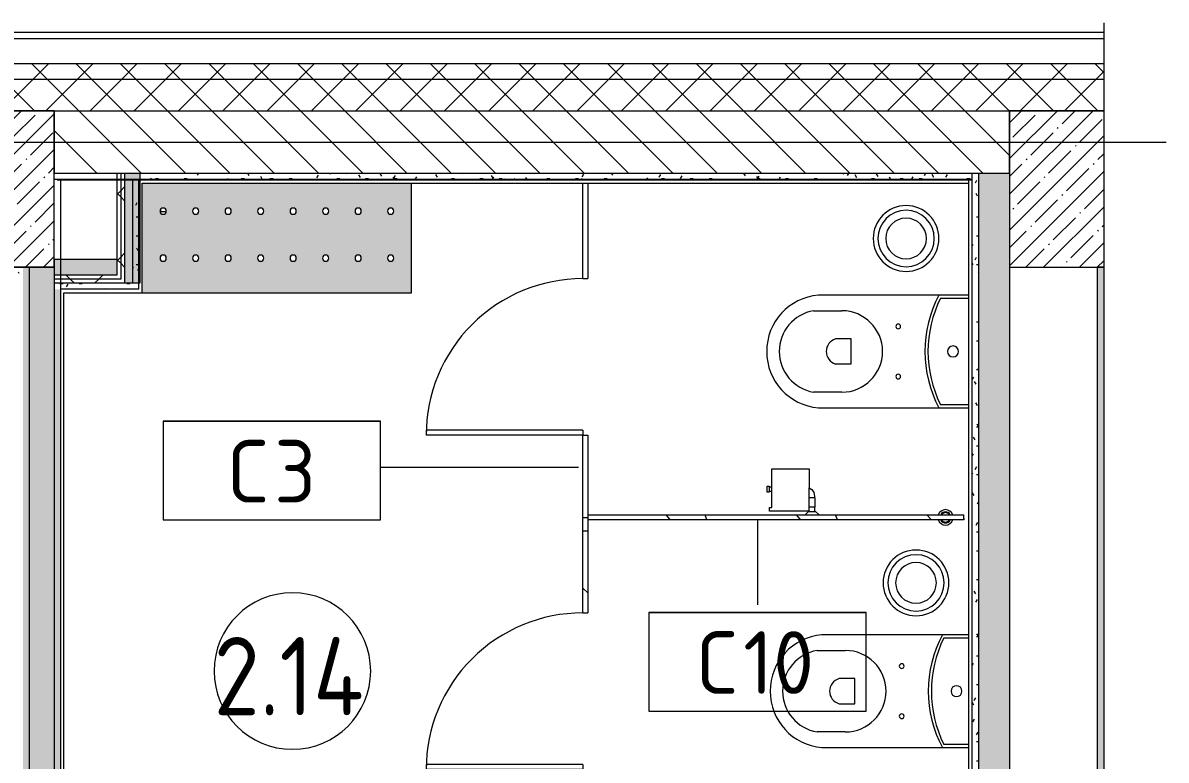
# Model space of a CAD drawing. Header units: millimetres. Extents: x 35092 to 251863, y -8553 to 29549.
# Drawn here: x 81050 to 84700, y 25026 to 27381 of the extents above; entities that cross this region are included whole.
import ezdxf

# ---------------------------------------------------------------- set-up
doc = ezdxf.new("R2010")
doc.units = ezdxf.units.MM
doc.linetypes.add('Осевая', pattern=[3175, 635, -476.25, 1587.5, -476.25])
for name, color, linetype, lineweight in [('A-AREA-IDEN', 7, 'Continuous', 9), ('A-DETL-GENF', 7, 'Continuous', 9), ('A-DOOR', 7, 'Continuous', 9), ('A-GENM', 7, 'Continuous', 9), ('A-GENM-IDEN', 7, 'Continuous', 9), ('A-WALL', 7, 'Continuous', 9), ('I-WALL', 7, 'Continuous', 9), ('P-SANR-FIXT-1', 7, 'Continuous', 13), ('S-COLS', 7, 'Continuous', 9), ('Знаки', 7, 'Continuous', 9), ('Оси', 7, 'Continuous', 9), ('Оси-2', 7, 'Осевая', 9)]:
    doc.layers.add(name, color=color, linetype=linetype, lineweight=lineweight)
for name, color, linetype, lineweight, true_color in [('A-DOOR-1', 7, 'Continuous', 9, 0xc0c0c0), ('A-WALL-1', 9, 'Continuous', 9, 0x808080), ('A-WALL-FNSH-1', 9, 'Continuous', 9, 0x808080), ('M-EQPM-1', 7, 'Continuous', 9, 0xb2b2b2), ('P-SANR-FIXT-2', 9, 'Continuous', 13, 0x808080)]:
    doc.layers.add(name, color=color, linetype=linetype, lineweight=lineweight, true_color=true_color)
doc.styles.add('GOST Common', font='GOST_Common.ttf', dxfattribs={"height": 200})
doc.styles.add('GOST Common_1', font='GOST_Common.ttf', dxfattribs={"width": 0.9, "height": 250})
pattern_1 = [(45, (0, 0), (-57.02463, 57.02463), []), (45, (57.025, 0), (-57.02463, 57.02463), [100.806, -20.161, 3.353, -16.808])]
pattern_2 = [(135, (0, 0), (-75.43415, -75.43415), [106.68, -17.78, 3.556, -17.78]), (135, (0, 75.39), (-75.43415, -75.43415), []), (50, (0, 0), (127.52922, -11.15758), [13.335, -146.685]), (355, (0, 0), (-24.66966, 133.74002), [10.668, -117.348]), (100.451, (10.63, -0.93), (102.85973, 122.58178), [11.333, -124.663]), (46.184, (0, 35.56), (189.75516, -29.43036), [20.002, -220.027]), (96.636, (15.81, 33.1), (166.1822, 173.1996), [17, -186.995]), (351.184, (0, 35.56), (166.18393, 173.19757), [16.002, -176.022]), (21, (17.78, 26.67), (106.13027, -71.58603), [13.335, -146.685]), (326, (17.78, 26.67), (43.26188, 128.93175), [10.668, -117.348]), (71.451, (26.62, 20.7), (149.39198, 57.34505), [11.333, -124.663]), (37.5, (0, 0), (2.162228, 59.188357), [3.353, -112.573, 3.353, -115.773, -117.792]), (37.5, (0, 0), (2.162228, 59.188357), [-235.052, 3.353, -114.44]), (7.5, (0, 0), (46.773857, 70.126152), [3.353, -64.567, 3.353, -109.906, -44.894]), (7.5, (0, 0), (46.773857, 70.126152), [-181.178, 3.353, -41.542]), (327.5, (-39.65, 0), (94.91367, -4.010093), [3.353, -41.097, 3.353, -135.331, -184.023]), (327.5, (-39.65, 0), (94.91367, -4.010093), [-183.134, 3.353, -180.67]), (317.5, (-57.43, 0), (103.69057, 17.79882), [3.353, -54.432, 3.353, -88.748, -130.683]), (317.5, (-57.43, 0), (103.69057, 17.79882), [-149.885, 3.353, -127.33])]
pattern_3 = [(45, (0, 0), (-70.71068, 70.71068), []), (135, (0, 0), (-70.71068, -70.71068), [])]
pattern_4 = [(0, (0, 0), (121.92, 30.48), [10.058, -81.382, 10.058, -81.382, -487.68]), (0, (0, 0), (121.92, 30.48), [-182.88, 10.058, -172.822, 10.058, -81.382, -213.36]), (0, (0, 0), (121.92, 30.48), [-457.2, 10.058, -50.902, 10.058, -142.342]), (120, (45.72, 15.24), (-87.356454, 90.345817), [10.058, -81.382, 10.058, -81.382, -487.68]), (120, (45.72, 15.24), (-87.356454, 90.345817), [-182.88, 10.058, -172.822, 10.058, -81.382, -213.36]), (120, (45.72, 15.24), (-87.356454, 90.345817), [-457.2, 10.058, -50.902, 10.058, -142.342]), (240, (60.96, 76.2), (-34.563546, -120.825817), [10.058, -81.382, 10.058, -81.382, -487.68]), (240, (60.96, 76.2), (-34.563546, -120.825817), [-182.88, 10.058, -172.822, 10.058, -81.382, -213.36]), (240, (60.96, 76.2), (-34.563546, -120.825817), [-457.2, 10.058, -50.902, 10.058, -142.342])]
pattern_5 = [(45, (0, 0), (-106.06602, 106.06602), []), (135, (0, 0), (-106.06602, -106.06602), [])]
pattern_6 = [(18.435, (-24691, 82737.24), (832.99954, 416.50086), [158.051, -1159.038]), (49.399, (-24541.06, 82787.216), (2082.486787, 2499.010644), [76.799, -3763.143]), (46.848, (-24491.08, 82429.026), (5830.957739, 6247.5402574), [182.691, -8951.868]), (19.983, (-24366.13, 82562.306), (3332.002656, 1249.49393), [97.5, -4777.508]), (0, (-24691, 82595.63), (416.5, 416.5), [83.3, -333.2]), (28.443, (-24607.7, 82595.626), (-5414.4962996, -2915.5071394), [227.365, -11140.87]), (354.289, (-24407.78, 82703.916), (-3748.496867, 416.5263), [83.716, -4102.058]), (39.806, (-24324.48, 82695.586), (-2082.48651, -1666.01521), [65.059, -3187.91])]

# ---------------------------------------------------------------- blocks, each defined once
blk = doc.blocks.new('radiator_prado_classic_z_tip_30_po exemplyaru - Classic Z Тип 30-500-V125-План расстановки мебели и оборудования 2 этажа в осях 12-23')
at = {"layer": 'M-EQPM-1'}
for p, q in [((682.5, 121.5), (682.5, 125.9)), ((682.5, 121.5), (682.5, 125.9)), ((700, 121.5), (682.5, 121.5)), ((700, 121.5), (682.5, 121.5)), ((700, 121.5), (700, 116.6)), ((700, 121.2), (700, 121.5)), ((700, 121.5), (700, 121.2)), ((700, 121.2), (700, 121.5)), ((700, 116.6), (700, 121.2)), ((700, 121.2), (700, 116.6)), ((700, 117.8), (700, 121.2)), ((700, 116.6), (700, 117.8))]:
    blk.add_line(p, q, dxfattribs=at)
for points, knots in [([(681.5, 120.5), (681.6, 120.6), (681.7, 120.7), (681.9, 120.9), (682.1, 121.1), (682.2, 121.2), (682.3, 121.3), (682.5, 121.5), (682.5, 121.5), (682.5, 121.5)], [0.7142857, 0.7142857, 0.7142857, 0.7142857, 0.75, 0.7857143, 0.8214286, 0.8571429, 0.8928571, 0.9285714, 1, 1, 1, 1]), ([(682.5, 121.5), (682.5, 121.5), (682.5, 121.5), (682.3, 121.3), (682.3, 121.3), (682.2, 121.2)], [0, 0, 0, 0, 0.0714286, 0.1071429, 0.1428571, 0.1428571, 0.1428571, 0.1428571]), ([(682.5, 121.5), (682.5, 121.5), (682.5, 121.5), (682.3, 121.3), (682.3, 121.3), (682.2, 121.2)], [0, 0, 0, 0, 0.0714286, 0.1071429, 0.1428571, 0.1428571, 0.1428571, 0.1428571]), ([(682.2, 121.2), (682.3, 121.3), (682.3, 121.3), (682.5, 121.5), (682.5, 121.5), (682.5, 121.5)], [0.8571429, 0.8571429, 0.8571429, 0.8571429, 0.8928571, 0.9285714, 1, 1, 1, 1])]:
    blk.add_open_spline(points, degree=3, knots=knots, dxfattribs=at)
for points in [[(682.2, 121.2), (682.2, 121.2), (682.1, 121.1), (681.9, 120.9), (681.7, 120.7), (681.6, 120.6), (681.5, 120.5)], [(682.2, 121.2), (682.2, 121.2), (682.1, 121.1), (681.9, 120.9), (681.7, 120.7), (681.6, 120.6), (681.5, 120.5)], [(681.5, 120.5), (681.6, 120.6), (681.7, 120.7), (681.9, 120.9), (682.1, 121.1), (682.2, 121.2), (682.2, 121.2)]]:
    blk.add_open_spline(points, degree=3, dxfattribs=at)
blk = doc.blocks.new('131_Сантехническая перегородка_Дверь - СД-1-V139-План расстановки мебели и оборудования 2 этажа в осях 12-23')
at = {"layer": 'A-DOOR'}
h = blk.add_hatch(dxfattribs=at)
h.set_pattern_fill('FP_74', color=256, style=0, pattern_type=2)
h.set_pattern_definition(pattern_6)
h.paths.add_polyline_path([(805.2, -8), (1110.4, -8), (1110.4, 8), (805.2, 8)])
at = {"layer": 'A-GENM'}
h = blk.add_hatch(dxfattribs=at)
h.set_pattern_fill('FP_74', color=256, style=0, pattern_type=2)
h.set_pattern_definition(pattern_6)
h.paths.add_polyline_path([(0, -8), (305.2, -8), (305.2, 8), (0, 8), (0, -3)])
at = {"layer": 'A-DOOR-1'}
for p, q in [((321.2, 508), (305.2, 508)), ((305.2, 8), (305.2, 508)), ((321.2, 8), (321.2, 508)), ((321.2, 8), (305.2, 8))]:
    blk.add_line(p, q, dxfattribs=at)
blk.add_arc((305.2, 8), 500, 360, 90, dxfattribs=at)
at = {"layer": 'A-GENM'}
for p, q in [((0, 8), (305.2, 8)), ((305.2, 8), (305.2, -8)), ((805.2, 8), (1110.4, 8)), ((805.2, 8), (805.2, -8)), ((1110.4, 8), (1110.4, -8)), ((305.2, -8), (0, -8)), ((1110.4, -8), (805.2, -8))]:
    blk.add_line(p, q, dxfattribs=at)
blk = doc.blocks.new('FP_140-План расстановки мебели и оборудования 2 этажа в осях 12-23')
at = {"layer": 'A-GENM'}
for p, q in [((-1.1, 6), (-1.2, 4)), ((-1.1, 8), (-1.1, 6)), ((0, 8), (0, -8))]:
    blk.add_line(p, q, dxfattribs=at)
blk = doc.blocks.new('131_Сантехническая перегородка 8 - СП-1-30911291-План расстановки мебели и оборудования 2 этажа в осях 12-23')
at = {"layer": 'A-GENM'}
h = blk.add_hatch(dxfattribs=at)
h.set_pattern_fill('FP_75', color=256, style=0, pattern_type=2)
h.set_pattern_definition([(288.435, (83946.02, 25801.37), (416.50086, -832.99954), [158.05, -1159.038]), (319.399, (83996, 25651.43), (2499.010644, -2082.486787), [76.799, -3763.143]), (316.848, (83637.81, 25601.448), (6247.5402574, -5830.957739), [182.691, -8951.868]), (289.983, (83771.09, 25476.498), (1249.49393, -3332.002656), [97.5, -4777.508]), (270, (83804.4, 25801.37), (416.5, -416.5), [83.3, -333.2]), (298.443, (83804.41, 25718.068), (-2915.5071394, 5414.4962996), [227.365, -11140.87]), (264.289, (83912.7, 25518.15), (416.5263, 3748.496867), [83.716, -4102.058]), (309.806, (83904.37, 25434.85), (-1666.01521, 2082.48651), [65.059, -3187.91])])
h.paths.add_polyline_path([(1200, 8), (50, 8), (50, -8), (1200, -8)])
for p, q in [((0, 8), (50, 8)), ((50, 8), (1200, 8)), ((1200, 8), (1200, -8)), ((50, -8), (0, -8)), ((1200, -8), (50, -8))]:
    blk.add_line(p, q, dxfattribs=at)
at = {"layer": 'A-GENM', "flags": 128}
for points in [[(71.5, 8), (71.1, 8.5), (70.8, 9), (70.4, 9.5), (70, 9.9), (69.6, 10.4), (69.2, 10.8), (68.8, 11.2), (68.3, 11.6), (67.8, 12), (67.3, 12.3), (66.8, 12.7), (66.3, 13), (65.8, 13.3), (65.3, 13.6), (64.7, 13.8), (64.2, 14), (63.6, 14.3), (63, 14.4), (62.4, 14.6), (61.9, 14.7), (61.3, 14.9), (60.7, 14.9), (60.1, 15), (59.5, 15.1), (58.9, 15.1), (58.3, 15.1), (57.7, 15), (57.1, 15), (56.5, 14.9), (55.9, 14.8), (55.3, 14.7), (54.7, 14.5), (54.1, 14.4), (53.5, 14.2), (53, 13.9), (52.4, 13.7), (51.9, 13.4), (51.4, 13.2), (50.8, 12.9), (50.3, 12.5), (49.8, 12.2), (49.3, 11.8), (48.9, 11.4), (48.4, 11), (48, 10.6), (47.6, 10.2), (47.2, 9.7), (46.8, 9.3), (46.4, 8.8), (46.1, 8.3), (45.9, 8)], [(45.9, -8), (46.3, -8.5), (46.6, -9), (47, -9.5), (47.4, -9.9), (47.8, -10.4), (48.2, -10.8), (48.6, -11.2), (49.1, -11.6), (49.6, -12), (50, -12.3), (50.5, -12.7), (51.1, -13), (51.6, -13.3), (52.1, -13.6), (52.7, -13.8), (53.2, -14), (53.8, -14.3), (54.4, -14.4), (54.9, -14.6), (55.5, -14.7), (56.1, -14.9), (56.7, -14.9), (57.3, -15), (57.9, -15.1), (58.5, -15.1), (59.1, -15.1), (59.7, -15), (60.3, -15), (60.9, -14.9), (61.5, -14.8), (62.1, -14.7), (62.7, -14.5), (63.3, -14.4), (63.8, -14.2), (64.4, -13.9), (65, -13.7), (65.5, -13.4), (66, -13.2), (66.6, -12.9), (67.1, -12.5), (67.6, -12.2), (68, -11.8), (68.5, -11.4), (69, -11), (69.4, -10.6), (69.8, -10.2), (70.2, -9.7), (70.6, -9.3), (70.9, -8.8), (71.3, -8.3), (71.5, -8)]]:
    blk.add_lwpolyline(points, dxfattribs=at)
at = {"layer": 'A-GENM'}
for radius, start, end in [(24.6, 19.9113, 160.0887), (17.6, 28.9731, 151.0269), (15.1, 78.8699, 146.2189), (15.1, 33.7811, 53.124), (24.6, 199.9113, 340.0887), (17.6, 208.9731, 331.0269), (15.1, 213.7811, 231.518), (15.1, 258.8699, 326.2189)]:
    blk.add_arc((58.7, 0), radius, start, end, dxfattribs=at)
blk.add_blockref('FP_140-План расстановки мебели и оборудования 2 этажа в осях 12-23', (0, 0), dxfattribs=at)
blk = doc.blocks.new('131_Сантехническая перегородка_Дверь - СД-1-V141-План расстановки мебели и оборудования 2 этажа в осях 12-23')
at = {"layer": 'A-GENM'}
h = blk.add_hatch(dxfattribs=at)
h.set_pattern_fill('FP_76', color=256, style=0, pattern_type=2)
h.set_pattern_definition([(18.435, (-25758.63, 82737.24), (832.99954, 416.50086), [158.051, -1159.038]), (49.399, (-25608.69, 82787.216), (2082.486787, 2499.010644), [76.799, -3763.143]), (46.848, (-25558.711, 82429.026), (5830.957739, 6247.5402574), [182.691, -8951.868]), (19.983, (-25433.76, 82562.306), (3332.002656, 1249.49393), [97.5, -4777.508]), (0, (-25758.63, 82595.63), (416.5, 416.5), [83.3, -333.2]), (28.443, (-25675.331, 82595.626), (-5414.4962996, -2915.5071394), [227.365, -11140.87]), (354.289, (-25475.41, 82703.916), (-3748.496867, 416.5263), [83.716, -4102.058]), (39.806, (-25392.11, 82695.586), (-2082.48651, -1666.01521), [65.059, -3187.91])])
h.paths.add_polyline_path([(0, -8), (305.2, -8), (305.2, 8), (0, 8)])
at = {"layer": 'A-DOOR-1'}
for p, q in [((321.2, 508), (305.2, 508)), ((305.2, 8), (305.2, 508)), ((321.2, 8), (321.2, 508)), ((321.2, 8), (305.2, 8))]:
    blk.add_line(p, q, dxfattribs=at)
blk.add_arc((305.2, 8), 500, 360, 90, dxfattribs=at)
at = {"layer": 'A-GENM'}
for p, q in [((0, 8), (305.2, 8)), ((0, 8), (0, -8)), ((305.2, 8), (305.2, -8)), ((805.2, 8), (1110.4, 8)), ((805.2, 8), (805.2, -8)), ((305.2, -8), (0, -8)), ((1110.4, -8), (805.2, -8))]:
    blk.add_line(p, q, dxfattribs=at)
blk = doc.blocks.new('WC Seat_2 with Cistern-Wall Based - 640 x 360mm-30948649-План расстановки мебели и оборудования 2 этажа в осях 12-23')
at = {"layer": 'P-SANR-FIXT-2'}
for p, q in [((-55, 490), (-55, 105)), ((-5, 415), (-5, 505)), ((255, 505), (255, 415)), ((305, 105), (305, 490)), ((85, 435), (85, 385)), ((165, 385), (165, 435)), ((85, 385), (165, 385)), ((-55, 105), (-55, 21)), ((-45, 21), (-45, 100.1)), ((295, 100.1), (295, 21)), ((305, 21), (305, 105))]:
    blk.add_line(p, q, dxfattribs=at)
for centre, radius, start, end in [((125, 474.3), 180.7, 4.9791, 175.0209), ((125, 483.2), 131.8, 9.5273, 170.4727), ((125, 423.3), 41.7, 16.2602, 163.7398), ((125, 415), 130, 180, 360), ((45, 235), 7.5, 0, 180), ((45, 235), 7.5, 180, 360), ((205, 235), 7.5, 0, 180), ((205, 235), 7.5, 180, 360), ((125, -232.5), 382.5, 61.9275, 118.0725), ((125, -242.5), 382.5, 63.6122, 116.3878), ((125, 60), 17.5, 0, 180), ((125, 60), 17.5, 180, 360)]:
    blk.add_arc(centre, radius, start, end, dxfattribs=at)
blk = doc.blocks.new('мусорная корзина - Round_ Metal-30590745-План расстановки мебели и оборудования 2 этажа в осях 12-23')
at = {"layer": 'P-SANR-FIXT-2'}
for radius, start, end in [(105, 0, 180), (90, 360, 180), (65, 0, 180), (105, 180, 360), (90, 180, 360), (65, 180, 360)]:
    blk.add_arc((0, 0), radius, start, end, dxfattribs=at)
blk = doc.blocks.new('WC Seat_2 with Cistern-Wall Based - 640 x 360mm-30580118-План расстановки мебели и оборудования 2 этажа в осях 12-23')
at = {"layer": 'P-SANR-FIXT-2'}
for p, q in [((-55, 485.5), (-55, 100.5)), ((-5, 410.5), (-5, 500.5)), ((255, 500.5), (255, 410.5)), ((305, 100.5), (305, 485.5)), ((85, 430.5), (85, 380.5)), ((165, 380.5), (165, 430.5)), ((85, 380.5), (165, 380.5)), ((-55, 100.5), (-55, 5.5)), ((-45, 5.5), (-45, 95.6)), ((295, 95.6), (295, 5.5)), ((305, 5.5), (305, 100.5))]:
    blk.add_line(p, q, dxfattribs=at)
for centre, radius, start, end in [((125, 469.8), 180.7, 4.9791, 175.0209), ((125, 478.7), 131.8, 9.5273, 170.4727), ((125, 418.8), 41.7, 16.2602, 163.7398), ((125, 410.5), 130, 180, 360), ((45, 230.5), 7.5, 0, 180), ((45, 230.5), 7.5, 180, 360), ((205, 230.5), 7.5, 0, 180), ((205, 230.5), 7.5, 180, 360), ((125, -237), 382.5, 61.9275, 118.0725), ((125, -247), 382.5, 63.6122, 116.3878), ((125, 55.5), 17.5, 0, 180), ((125, 55.5), 17.5, 180, 360)]:
    blk.add_arc(centre, radius, start, end, dxfattribs=at)
blk = doc.blocks.new('Sanitary_Toilet-Accessories_Gessi_Wall-mounted-paper-roll-holder-65449 - Chrome-V158-План расстановки мебели и оборудования 2 этажа в осях 12-23')
at = {"layer": 'A-DETL-GENF'}
for p, q in [((83441.2, 25898.9), (83441.2, 25956.1)), ((83441.2, 25956.1), (83560.2, 25956.1)), ((83560.2, 25956.1), (83560.2, 25895.8)), ((83426.2, 25881.9), (83426.2, 25900.9)), ((83426.2, 25900.9), (83432.2, 25900.9)), ((83432.2, 25881.9), (83426.2, 25881.9)), ((83432.2, 25900.9), (83432.2, 25898.9)), ((83432.2, 25898.9), (83432.2, 25883.9)), ((83432.2, 25898.9), (83441.2, 25898.9)), ((83441.2, 25883.9), (83432.2, 25883.9)), ((83432.2, 25883.9), (83432.2, 25881.9)), ((83441.2, 25883.9), (83441.2, 25898.9)), ((83441.2, 25833.1), (83441.2, 25883.9)), ((83560.2, 25820.4), (83560.2, 25895.8)), ((83560.2, 25895.8), (83568.6, 25890.2)), ((83568.6, 25890.2), (83575, 25880.7)), ((83575, 25880.7), (83577.2, 25869.4)), ((83577.2, 25863.9), (83560.2, 25863.9)), ((83577.2, 25869.4), (83577.2, 25863.9)), ((83577.2, 25863.9), (83578.7, 25863.9)), ((83578.7, 25863.9), (83578.7, 25833.9)), ((83433.7, 25821.1), (83433.7, 25833.1)), ((83433.7, 25833.1), (83441.2, 25833.1)), ((83560.2, 25821.1), (83433.7, 25821.1)), ((83547.3, 25809.4), (83558.7, 25820.4)), ((83558.7, 25820.4), (83562.2, 25820.4)), ((83577.2, 25833.9), (83560.2, 25833.9)), ((83562.2, 25820.4), (83560.2, 25821.1)), ((83560.2, 25820.4), (83578.7, 25820.4)), ((83578.7, 25833.9), (83577.2, 25833.9)), ((83577.2, 25833.9), (83577.2, 25820.4)), ((83577.2, 25820.4), (83580.7, 25820.4)), ((83580.7, 25820.4), (83592.1, 25809.4))]:
    blk.add_line(p, q, dxfattribs=at)
blk = doc.blocks.new('Зашивка радиатора_ СУ - Зашивка радиатора  М16-33173936-План расстановки мебели и оборудования 2 этажа в осях 12-23')
at = {"layer": 'Знаки'}
h = blk.add_hatch(color=256, dxfattribs=at)
h.paths.add_polyline_path([(-370, -179.9), (490, -179.9), (490, 170.1), (-370, 170.1), (-370, -168.9)])
h.paths.add_polyline_path([(-303, -79.6), (-308, -78.3), (-311.7, -74.6), (-313, -69.6), (-311.7, -64.6), (-308, -61), (-303, -59.6), (-298, -61), (-294.3, -64.6), (-293, -69.6), (-294.3, -74.6), (-298, -78.3), (-300.4, -79.3)])
h.paths.add_polyline_path([(-199.2, -79.6), (-204.2, -78.3), (-207.9, -74.6), (-209.2, -69.6), (-207.9, -64.6), (-204.2, -61), (-199.2, -59.6), (-194.2, -61), (-190.6, -64.6), (-189.2, -69.6), (-190.6, -74.6), (-194.2, -78.3), (-196.7, -79.3)])
h.paths.add_polyline_path([(-95.5, -79.6), (-100.5, -78.3), (-104.2, -74.6), (-105.5, -69.6), (-104.2, -64.6), (-100.5, -61), (-95.5, -59.6), (-90.5, -61), (-86.8, -64.6), (-85.5, -69.6), (-86.8, -74.6), (-90.5, -78.3), (-92.9, -79.3)])
h.paths.add_polyline_path([(8.3, -79.6), (3.3, -78.3), (-0.4, -74.6), (-1.7, -69.6), (-0.4, -64.6), (3.3, -61), (8.3, -59.6), (13.3, -61), (16.9, -64.6), (18.3, -69.6), (16.9, -74.6), (13.3, -78.3), (10.8, -79.3)])
h.paths.add_polyline_path([(112, -79.6), (107, -78.3), (103.3, -74.6), (102, -69.6), (103.3, -64.6), (107, -61), (112, -59.6), (117, -61), (120.7, -64.6), (122, -69.6), (120.7, -74.6), (117, -78.3), (114.6, -79.3)])
h.paths.add_polyline_path([(319.5, -79.6), (314.5, -78.3), (310.8, -74.6), (309.5, -69.6), (310.8, -64.6), (314.5, -61), (319.5, -59.6), (324.5, -61), (328.2, -64.6), (329.5, -69.6), (328.2, -74.6), (324.5, -78.3), (322.1, -79.3)])
h.paths.add_polyline_path([(215.8, -79.6), (210.8, -78.3), (207.1, -74.6), (205.8, -69.6), (207.1, -64.6), (210.8, -61), (215.8, -59.6), (220.8, -61), (224.4, -64.6), (225.8, -69.6), (224.4, -74.6), (220.8, -78.3), (218.3, -79.3)])
h.paths.add_polyline_path([(423.3, -79.6), (418.3, -78.3), (414.6, -74.6), (413.3, -69.6), (414.6, -64.6), (418.3, -61), (423.3, -59.6), (428.3, -61), (431.9, -64.6), (433.3, -69.6), (431.9, -74.6), (428.3, -78.3), (425.8, -79.3)])
h.paths.add_polyline_path([(-303, 70.4), (-308, 71.7), (-311.7, 75.4), (-313, 80.4), (-311.7, 85.4), (-308, 89), (-303, 90.4), (-298, 89), (-294.3, 85.4), (-293, 80.4), (-294.3, 75.4), (-298, 71.7), (-300.4, 70.7)])
h.paths.add_polyline_path([(-199.2, 70.4), (-204.2, 71.7), (-207.9, 75.4), (-209.2, 80.4), (-207.9, 85.4), (-204.2, 89), (-199.2, 90.4), (-194.2, 89), (-190.6, 85.4), (-189.2, 80.4), (-190.6, 75.4), (-194.2, 71.7), (-196.7, 70.7)])
h.paths.add_polyline_path([(8.3, 70.4), (3.3, 71.7), (-0.4, 75.4), (-1.7, 80.4), (-0.4, 85.4), (3.3, 89), (8.3, 90.4), (13.3, 89), (16.9, 85.4), (18.3, 80.4), (16.9, 75.4), (13.3, 71.7), (10.8, 70.7)])
h.paths.add_polyline_path([(-95.5, 70.4), (-100.5, 71.7), (-104.2, 75.4), (-105.5, 80.4), (-104.2, 85.4), (-100.5, 89), (-95.5, 90.4), (-90.5, 89), (-86.8, 85.4), (-85.5, 80.4), (-86.8, 75.4), (-90.5, 71.7), (-92.9, 70.7)])
h.paths.add_polyline_path([(215.8, 70.4), (210.8, 71.7), (207.1, 75.4), (205.8, 80.4), (207.1, 85.4), (210.8, 89), (215.8, 90.4), (220.8, 89), (224.4, 85.4), (225.8, 80.4), (224.4, 75.4), (220.8, 71.7), (218.3, 70.7)])
h.paths.add_polyline_path([(112, 70.4), (107, 71.7), (103.3, 75.4), (102, 80.4), (103.3, 85.4), (107, 89), (112, 90.4), (117, 89), (120.7, 85.4), (122, 80.4), (120.7, 75.4), (117, 71.7), (114.6, 70.7)])
h.paths.add_polyline_path([(423.3, 70.4), (418.3, 71.7), (414.6, 75.4), (413.3, 80.4), (414.6, 85.4), (418.3, 89), (423.3, 90.4), (428.3, 89), (431.9, 85.4), (433.3, 80.4), (431.9, 75.4), (428.3, 71.7), (425.8, 70.7)])
h.paths.add_polyline_path([(319.5, 70.4), (314.5, 71.7), (310.8, 75.4), (309.5, 80.4), (310.8, 85.4), (314.5, 89), (319.5, 90.4), (324.5, 89), (328.2, 85.4), (329.5, 80.4), (328.2, 75.4), (324.5, 71.7), (322.1, 70.7)])
for p, q in [((490, -179.9), (490, 170.1)), ((-370, -179.9), (490, -179.9))]:
    blk.add_line(p, q, dxfattribs=at)
for centre, start, end in [((-303, 80.4), 0, 180), ((-303, 80.4), 180, 0), ((-199.2, 80.4), 0, 180), ((-199.2, 80.4), 180, 0), ((-95.5, 80.4), 0, 180), ((-95.5, 80.4), 180, 360), ((8.3, 80.4), 0, 180), ((8.3, 80.4), 180, 0), ((112, 80.4), 0, 180), ((112, 80.4), 180, 0), ((215.8, 80.4), 0, 180), ((215.8, 80.4), 180, 0), ((319.5, 80.4), 0, 180), ((319.5, 80.4), 180, 0), ((423.3, 80.4), 0, 180), ((423.3, 80.4), 180, 0), ((-303, -69.6), 0, 180), ((-303, -69.6), 180, 0), ((-199.2, -69.6), 0, 180), ((-199.2, -69.6), 180, 0), ((-95.5, -69.6), 0, 180), ((-95.5, -69.6), 180, 0), ((8.3, -69.6), 0, 180), ((8.3, -69.6), 180, 0), ((112, -69.6), 0, 180), ((112, -69.6), 180, 0), ((215.8, -69.6), 0, 180), ((215.8, -69.6), 180, 0), ((319.5, -69.6), 0, 180), ((319.5, -69.6), 180, 0), ((423.3, -69.6), 0, 180), ((423.3, -69.6), 180, 0)]:
    blk.add_arc(centre, 10, start, end, dxfattribs=at)
blk = doc.blocks.new('DET_L_Линия разрыва - М100-30654842-План расстановки мебели и оборудования 2 этажа в осях 12-23')
at = {"layer": 'A-DETL-GENF'}
blk.add_line((24079.7, 0), (12339.9, 0), dxfattribs=at)
blk = doc.blocks.new('Марка_Помещения - Номер-25198446-План расстановки мебели и оборудования 2 этажа в осях 12-23')
at = {"layer": 'A-AREA-IDEN'}
for start, end in [(360, 180), (180, 360)]:
    blk.add_arc((0, 0), 2.5, start, end, dxfattribs=at)
blk = doc.blocks.new('Mark Reiling - Mark Reiling-26174330-План расстановки мебели и оборудования 2 этажа в осях 12-23')
at = {"layer": 'A-GENM-IDEN'}
for p, q in [((-3.47, 1.49), (-3.47, -1.663)), ((-3.47, 1.49), (3.47, 1.49)), ((3.47, 1.49), (-3.47, 1.49)), ((-3.47, 1.49), (-3.47, -1.663)), ((3.47, -1.663), (3.47, 1.49)), ((3.47, -1.663), (3.47, 1.49)), ((-3.47, -1.663), (3.47, -1.663)), ((-3.47, -1.663), (3.47, -1.663))]:
    blk.add_line(p, q, dxfattribs=at)

msp = doc.modelspace()

# ---------------------------------------------------------------- hatches: boundary and pattern name
at = {"layer": 'A-WALL'}
h = msp.add_hatch(dxfattribs=at)
h.set_pattern_fill('FP_21', color=256, style=0, pattern_type=2)
h.set_pattern_definition(pattern_3)
h.paths.add_polyline_path([(84500.7, 27200), (84500.7, 27250), (80350, 27250), (80350, 27200), (83486, 27200)])
h.paths.add_polyline_path([(77850, 27200), (77850, 27250), (76340, 27250), (76340, 27200)])
h.paths.add_polyline_path([(74240, 27200), (74240, 27250), (68860, 27250), (68860, 27200), (73277, 27200)])
h.paths.add_polyline_path([(67960, 27200), (67960, 27250), (66160, 27250), (66160, 27200), (67443.3, 27200)])
h.paths.add_polyline_path([(64955.2, 27200), (65260, 27200), (65260, 27250), (64180, 27250), (64180, 27200), (64526.5, 27200)])
h.paths.add_polyline_path([(60755.2, 27200), (61040, 27200), (61040, 27250), (59860, 27250), (59860, 27200), (60151.2, 27200)])
h.paths.add_polyline_path([(57160, 27200), (57160, 27250), (55909.9, 27250), (55909.9, 27200)])
h.paths.add_polyline_path([(55009.9, 27200), (55009.9, 27250), (53860.2, 27250), (53860.2, 27200)])
h.paths.add_polyline_path([(50760.2, 27200), (50760.2, 27250), (49660.3, 27250), (49660.3, 27200), (49942.3, 27200)])
h.paths.add_polyline_path([(48760.3, 27200), (48760.3, 27250), (47507, 27250), (47507, 27200)])
h.paths.add_polyline_path([(44407, 27200), (44407, 27250), (42010, 27250), (42010, 27200), (44108.6, 27200)])
h = msp.add_hatch(dxfattribs=at)
h.set_pattern_fill('FP_21', color=256, style=0, pattern_type=2)
h.set_pattern_definition(pattern_3)
h.paths.add_polyline_path([(84500.7, 27100), (84500.7, 27200), (80350, 27200), (80350, 27100), (84200, 27100)])
h.paths.add_polyline_path([(77850, 27100), (77850, 27200), (76340, 27200), (76340, 27100), (77250, 27100)])
h.paths.add_polyline_path([(73540, 27100), (74240, 27100), (74240, 27200), (68860, 27200), (68860, 27100), (73277, 27100)])
h.paths.add_polyline_path([(67443.3, 27100), (67960, 27100), (67960, 27200), (66160, 27200), (66160, 27100), (66760, 27100)])
h.paths.add_polyline_path([(65260, 27100), (65260, 27200), (64180, 27200), (64180, 27100), (64955.2, 27100)])
h.paths.add_polyline_path([(61040, 27100), (61040, 27200), (59860, 27200), (59860, 27100), (60755.2, 27100)])
h.paths.add_polyline_path([(57160, 27100), (57160, 27200), (55909.9, 27200), (55909.9, 27100)])
h.paths.add_polyline_path([(55009.9, 27100), (55009.9, 27200), (53860.2, 27200), (53860.2, 27100)])
h.paths.add_polyline_path([(50364.8, 27100), (50760.2, 27100), (50760.2, 27200), (49660.3, 27200), (49660.3, 27100), (49942.3, 27100)])
h.paths.add_polyline_path([(48760.3, 27100), (48760.3, 27200), (47507, 27200), (47507, 27100)])
h.paths.add_polyline_path([(44407, 27100), (44407, 27200), (42060, 27200), (42060, 27100), (44108.6, 27100)])
at = {"layer": 'I-WALL'}
h = msp.add_hatch(dxfattribs=at)
h.set_pattern_fill('FP_19', color=256, style=0, pattern_type=2)
h.set_pattern_definition([(135, (0, 0), (-70.71068, -70.71068), [])])
h.paths.add_polyline_path([(84032.9, 26900), (84200, 26900), (84200, 27100), (81150, 27100), (81150, 26900), (83850.6, 26900)])
h.paths.add_polyline_path([(80350, 26900), (80650, 26900), (80650, 27100), (80350, 27100), (80350, 26970.8)])
h.paths.add_polyline_path([(77690, 26900), (77850, 26900), (77850, 27100), (77250, 27100), (77250, 26900), (77670, 26900)])
h.paths.add_polyline_path([(76340, 26900), (76750, 26900), (76750, 27100), (76340, 27100), (76340, 26970.8)])
h.paths.add_polyline_path([(73277, 26900), (73540, 26900), (73540, 27100), (70810, 27100), (70810, 26900), (73094.7, 26900)])
h.paths.add_polyline_path([(74040, 26900), (74240, 26900), (74240, 27100), (74040, 27100), (74040, 26970.8)])
h.paths.add_polyline_path([(70310, 26900), (70310, 27100), (68860, 27100), (68860, 26900), (69631, 26900)])
h.paths.add_polyline_path([(66789, 26900), (67960, 26900), (67960, 27100), (66760, 27100), (66760, 26900), (66780, 26900)])
h.paths.add_polyline_path([(64464.8, 26900), (65260, 26900), (65260, 27100), (64160, 27100), (64160, 26900)])
h.paths.add_polyline_path([(61060, 26900), (61060, 27100), (59860, 27100), (59860, 26900), (60880.5, 26900)])
h.paths.add_polyline_path([(57160, 26900), (57160, 27100), (55909.9, 27100), (55909.9, 26900), (56505.2, 26900)])
h.paths.add_polyline_path([(54781, 26900), (55009.9, 26900), (55009.9, 27100), (53860.2, 27100), (53860.2, 26900), (54780, 26900)])
h.paths.add_polyline_path([(50760.2, 26900), (50760.2, 27100), (50364.8, 27100), (50364.8, 26900)])
h = msp.add_hatch(dxfattribs=at)
h.set_pattern_fill('FP_60', color=256, style=0, pattern_type=2)
h.set_pattern_definition(pattern_5)
h.paths.add_polyline_path([(81362.5, 26575), (81362.5, 26900), (81350, 26900), (81350, 26575)])
h = msp.add_hatch(dxfattribs=at)
h.set_pattern_fill('FP_60', color=256, style=0, pattern_type=2)
h.set_pattern_definition(pattern_5)
h.paths.add_polyline_path([(81375, 26562.5), (81375, 26900), (81362.5, 26900), (81362.5, 26562.5)])
for points in [[(81425, 26550), (81425, 26900), (81375, 26900), (81375, 26550)], [(81350, 26575), (81350, 26625), (81150, 26625), (81150, 26575), (81298.3, 26575)]]:
    msp.add_hatch(color=256, dxfattribs=at).paths.add_polyline_path(points)
h = msp.add_hatch(dxfattribs=at)
h.set_pattern_fill('FP_58', color=256, style=0, pattern_type=2)
h.set_pattern_definition(pattern_4)
h.paths.add_polyline_path([(81420, 26550), (81420, 26880), (81400, 26880), (81400, 26550)])
h = msp.add_hatch(dxfattribs=at)
h.set_pattern_fill('FP_58', color=256, style=0, pattern_type=2)
h.set_pattern_definition(pattern_4)
h.paths.add_polyline_path([(84032.9, 26880), (84080.7, 26880), (84080.7, 26900), (81425, 26900), (81425, 26880), (83850.6, 26880)])
h = msp.add_hatch(dxfattribs=at)
h.set_pattern_fill('FP_58', color=256, style=0, pattern_type=2)
h.set_pattern_definition(pattern_4)
h.paths.add_polyline_path([(84080.7, 24660), (84100.7, 24660), (84100.7, 26900), (84080.7, 26900), (84080.7, 24680)])
h = msp.add_hatch(dxfattribs=at)
h.set_pattern_fill('FP_27', color=256, style=0, pattern_type=2)
h.set_pattern_definition(pattern_2)
h.paths.add_polyline_path([(84200, 18800), (84200, 26900), (84100.7, 26900), (84100.7, 18800)])
h = msp.add_hatch(dxfattribs=at)
h.set_pattern_fill('FP_58', color=256, style=0, pattern_type=2)
h.set_pattern_definition(pattern_4)
h.paths.add_polyline_path([(81049, 26580), (81050, 26580), (81050, 26600), (80630, 26600), (80630, 26580), (80933.7, 26580)])
h = msp.add_hatch(dxfattribs=at)
h.set_pattern_fill('FP_58', color=256, style=0, pattern_type=2)
h.set_pattern_definition(pattern_4)
h.paths.add_polyline_path([(81050, 23200), (81070, 23200), (81070, 23570), (81062, 23570), (81062, 23640), (81070, 23640), (81070, 24660), (81062, 24660), (81062, 24730), (81070, 24730), (81070, 26600), (81050, 26600), (81050, 23220)])
h = msp.add_hatch(dxfattribs=at)
h.set_pattern_fill('FP_27', color=256, style=0, pattern_type=2)
h.set_pattern_definition(pattern_2)
h.paths.add_polyline_path([(81070, 23200), (81150, 23200), (81150, 23600), (81070, 23600), (81070, 23496.4)])
h.paths.add_polyline_path([(81150, 23650), (81150, 24650), (81110, 24650), (81110, 24640), (81070, 24640), (81070, 23660), (81110, 23660), (81110, 23650), (81146.1, 23650)])
h.paths.add_polyline_path([(81150, 24700), (81150, 26600), (81070, 26600), (81070, 24700), (81119, 24700)])
h = msp.add_hatch(dxfattribs=at)
h.set_pattern_fill('FP_60', color=256, style=0, pattern_type=2)
h.set_pattern_definition(pattern_5)
h.paths.add_polyline_path([(81298.3, 26562.5), (81362.5, 26562.5), (81362.5, 26575), (81150, 26575), (81150, 26562.5)])
h = msp.add_hatch(dxfattribs=at)
h.set_pattern_fill('FP_17', color=256, style=0, pattern_type=2)
h.set_pattern_definition(pattern_1)
h.paths.add_polyline_path([(84480, 15330.6), (84700, 15440.6), (84700, 15530), (84480, 15530), (84480, 15389.4)])
h.paths.add_polyline_path([(84500.7, 18570), (84500.7, 18600), (84480, 18600), (84480, 18570)])
h.paths.add_polyline_path([(84500.7, 19100), (84500.7, 22700), (84480, 22700), (84480, 19100), (84488.5, 19100)])
h.paths.add_polyline_path([(84480, 23200), (84500.7, 23200), (84500.7, 26600), (84480, 26600), (84480, 24654.5)])
h = msp.add_hatch(dxfattribs=at)
h.set_pattern_fill('FP_60', color=256, style=0, pattern_type=2)
h.set_pattern_definition(pattern_5)
h.paths.add_polyline_path([(81150, 26550), (81375, 26550), (81375, 26562.5), (81150, 26562.5)])
h = msp.add_hatch(dxfattribs=at)
h.set_pattern_fill('FP_58', color=256, style=0, pattern_type=2)
h.set_pattern_definition(pattern_4)
h.paths.add_polyline_path([(81181, 26530), (81420, 26530), (81420, 26550), (81150, 26550), (81150, 26530), (81170, 26530)])
h = msp.add_hatch(dxfattribs=at)
h.set_pattern_fill('FP_58', color=256, style=0, pattern_type=2)
h.set_pattern_definition(pattern_4)
h.paths.add_polyline_path([(81150, 23500), (81170, 23500), (81170, 24610), (81150, 24610), (81150, 23640), (81158, 23640), (81158, 23570), (81150, 23570)])
h.paths.add_polyline_path([(81150, 24650), (81170, 24650), (81170, 26530), (81150, 26530), (81150, 24730), (81158, 24730), (81158, 24660), (81150, 24660), (81150, 24654.5)])
at = {"layer": 'S-COLS'}
h = msp.add_hatch(dxfattribs=at)
h.set_pattern_fill('FP_17', color=256, style=0, pattern_type=2)
h.set_pattern_definition(pattern_1)
h.paths.add_polyline_path([(80650, 26600), (81150, 26600), (81150, 27100), (80650, 27100), (80650, 26681.3)])
h = msp.add_hatch(dxfattribs=at)
h.set_pattern_fill('FP_17', color=256, style=0, pattern_type=2)
h.set_pattern_definition(pattern_1)
h.paths.add_polyline_path([(84215.2, 26600), (84500.7, 26600), (84500.7, 27100), (84200, 27100), (84200, 26600)])

# ---------------------------------------------------------------- linework, layer by layer
at = {"layer": 'A-GENM-IDEN'}
for p, q in [((82823.9, 25961), (82192.1, 25961)), ((83395.7, 25794.7), (83395.7, 25522.1))]:
    msp.add_line(p, q, dxfattribs=at)
at = {"layer": 'A-WALL'}
for p, q in [((84500.7, 27330), (80350, 27330)), ((84500.7, 27250), (80350, 27250)), ((84500.7, 27200), (80350, 27200)), ((80350, 27100), (84500.7, 27100)), ((81150, 27100), (81150, 26900)), ((84200, 26900), (84200, 27100)), ((84200.7, 26900), (81150, 26900)), ((81362.5, 26900), (81362.5, 26562.5)), ((81375, 26900), (81375, 26550)), ((84100.7, 26900), (84100.7, 24660)), ((81070, 26600), (81070, 24730)), ((81350, 26575), (81150, 26575)), ((81362.5, 26562.5), (81150, 26562.5)), ((81150, 26550), (81150, 24730)), ((81420, 26530), (81170, 26530))]:
    msp.add_line(p, q, dxfattribs=at)
at = {"layer": 'A-WALL-1'}
for p, q in [((81350, 26900), (81350, 26575)), ((81400, 26880), (81400, 26550)), ((81420, 26530), (81420, 26880)), ((81425, 26550), (81425, 26900)), ((84079.7, 26880), (84080.7, 26880)), ((84200.7, 23200), (84200.7, 26900)), ((81350, 26625), (81150, 26625)), ((81150, 26625), (81150, 26550)), ((81150, 26600), (80650, 26600)), ((84480, 26600), (84480, 23200)), ((84500.7, 26600), (84480, 26600)), ((81150, 26550), (81425, 26550))]:
    msp.add_line(p, q, dxfattribs=at)
at = {"layer": 'A-WALL-FNSH-1'}
for p, q in [((84500.7, 27350), (80350, 27350)), ((84079.7, 26880), (81160, 26880)), ((81160, 26880), (81160, 26879)), ((81160, 26879), (81170, 26879)), ((81170, 26879), (81170, 24650)), ((81171, 26879), (84079.7, 26879)), ((81171, 24650), (81171, 26879)), ((81431, 26869), (84069.7, 26869)), ((81431, 26519), (81431, 26869)), ((84069.7, 26869), (84069.7, 26880)), ((84079.7, 26900), (84079.7, 26880)), ((84079.7, 26879), (84079.7, 24681)), ((84080.7, 24681), (84080.7, 26900)), ((81181, 24650), (81181, 26519)), ((81181, 26519), (81431, 26519))]:
    msp.add_line(p, q, dxfattribs=at)
at = {"layer": 'I-WALL'}
for p, q in [((81350, 26880), (81150, 26880)), ((84069.7, 24691), (84069.7, 26869))]:
    msp.add_line(p, q, dxfattribs=at)
at = {"layer": 'S-COLS'}
for p, q in [((81150, 27100), (80650, 27100)), ((81150, 26900), (81150, 27100)), ((84500.7, 27100), (84200, 27100)), ((84200, 27100), (84200, 26900)), ((81150, 26600), (81150, 26900)), ((84200, 26900), (84200, 26600)), ((80650, 26600), (81150, 26600)), ((84200, 26600), (84500.7, 26600))]:
    msp.add_line(p, q, dxfattribs=at)
at = {"layer": 'Оси'}
msp.add_line((82200, 27000), (84700, 27000), dxfattribs=at)
at = {"layer": 'Оси-2'}
msp.add_line((38477.2, 27000), (82200, 27000), dxfattribs=at)

# ---------------------------------------------------------------- block references
at = {"layer": 'A-AREA-IDEN', "xscale": 99.99999999999993, "yscale": 99.99999999999993, "zscale": 99.99999999999993}
msp.add_blockref('Марка_Помещения - Номер-25198446-План расстановки мебели и оборудования 2 этажа в осях 12-23', (81910.5, 25310.6), dxfattribs=at)
at = {"layer": 'A-DETL-GENF', "rotation": 90.00000000000031}
msp.add_blockref('DET_L_Линия разрыва - М100-30654842-План расстановки мебели и оборудования 2 этажа в осях 12-23', (84500.7, 3301.1), dxfattribs=at)
at = {"layer": 'A-GENM'}
for name, p, rotation in [('131_Сантехническая перегородка_Дверь - СД-1-V141-План расстановки мебели и оборудования 2 этажа в осях 12-23', (82845.5, 25758.6), 89.99999999997607), ('131_Сантехническая перегородка 8 - СП-1-30911291-План расстановки мебели и оборудования 2 этажа в осях 12-23', (84054.3, 25801.4), 180), ('131_Сантехническая перегородка_Дверь - СД-1-V139-План расстановки мебели и оборудования 2 этажа в осях 12-23', (82845.5, 24691), 89.99999999997607)]:
    msp.add_blockref(name, p, dxfattribs=dict(at, rotation=rotation))
at = {"layer": 'A-GENM-IDEN', "xscale": 99.99999999999993, "yscale": 99.99999999999993, "zscale": 99.99999999999993}
for p in [(81845.2, 25959.5), (83395.7, 25348.6)]:
    msp.add_blockref('Mark Reiling - Mark Reiling-26174330-План расстановки мебели и оборудования 2 этажа в осях 12-23', p, dxfattribs=at)
at = {"layer": 'M-EQPM-1', "rotation": 180}
msp.add_blockref('radiator_prado_classic_z_tip_30_po exemplyaru - Classic Z Тип 30-500-V125-План расстановки мебели и оборудования 2 этажа в осях 12-23', (82189, 26900), dxfattribs=at)
at = {"layer": 'P-SANR-FIXT-1'}
msp.add_blockref('Sanitary_Toilet-Accessories_Gessi_Wall-mounted-paper-roll-holder-65449 - Chrome-V158-План расстановки мебели и оборудования 2 этажа в осях 12-23', (0, 0), dxfattribs=at)
at = {"layer": 'P-SANR-FIXT-2'}
for p in [(83869.7, 26692), (83901.5, 25592.1)]:
    msp.add_blockref('мусорная корзина - Round_ Metal-30590745-План расстановки мебели и оборудования 2 этажа в осях 12-23', p, dxfattribs=at)
at = {"layer": 'P-SANR-FIXT-2', "rotation": 90}
for name, p in [('WC Seat_2 with Cistern-Wall Based - 640 x 360mm-30580118-План расстановки мебели и оборудования 2 этажа в осях 12-23', (84075.2, 26206.2)), ('WC Seat_2 with Cistern-Wall Based - 640 x 360mm-30948649-План расстановки мебели и оборудования 2 этажа в осях 12-23', (84090.7, 25121.2))]:
    msp.add_blockref(name, p, dxfattribs=at)
at = {"layer": 'Знаки'}
msp.add_blockref('Зашивка радиатора_ СУ - Зашивка радиатора  М16-33173936-План расстановки мебели и оборудования 2 этажа в осях 12-23', (81801, 26698.9), dxfattribs=at)

# ---------------------------------------------------------------- texts
at = {"layer": 'A-AREA-IDEN', "insert": (81659.6, 25419.1), "char_height": 250, "width": 627.721, "attachment_point": 1, "style": 'GOST Common_1'}
msp.add_mtext('2.14', dxfattribs=at)
at = {"layer": 'A-GENM-IDEN', "char_height": 200, "attachment_point": 1, "style": 'GOST Common'}
for s, insert, width in [('\\fGOST Common|b0|i0|c204|p34|;С', (81706.6, 26048.5), 176.371), ('\\fGOST Common|b0|i0|c204|p34|;3', (81852.1, 26048.5), 168.354), ('\\fGOST Common|b0|i0|c204|p34|;С', (83204.1, 25437.7), 176.371), ('10', (83349.7, 25437.7), 296.624)]:
    msp.add_mtext(s, dxfattribs=dict(at, insert=insert, width=width))

doc.saveas('drawing.dxf')
